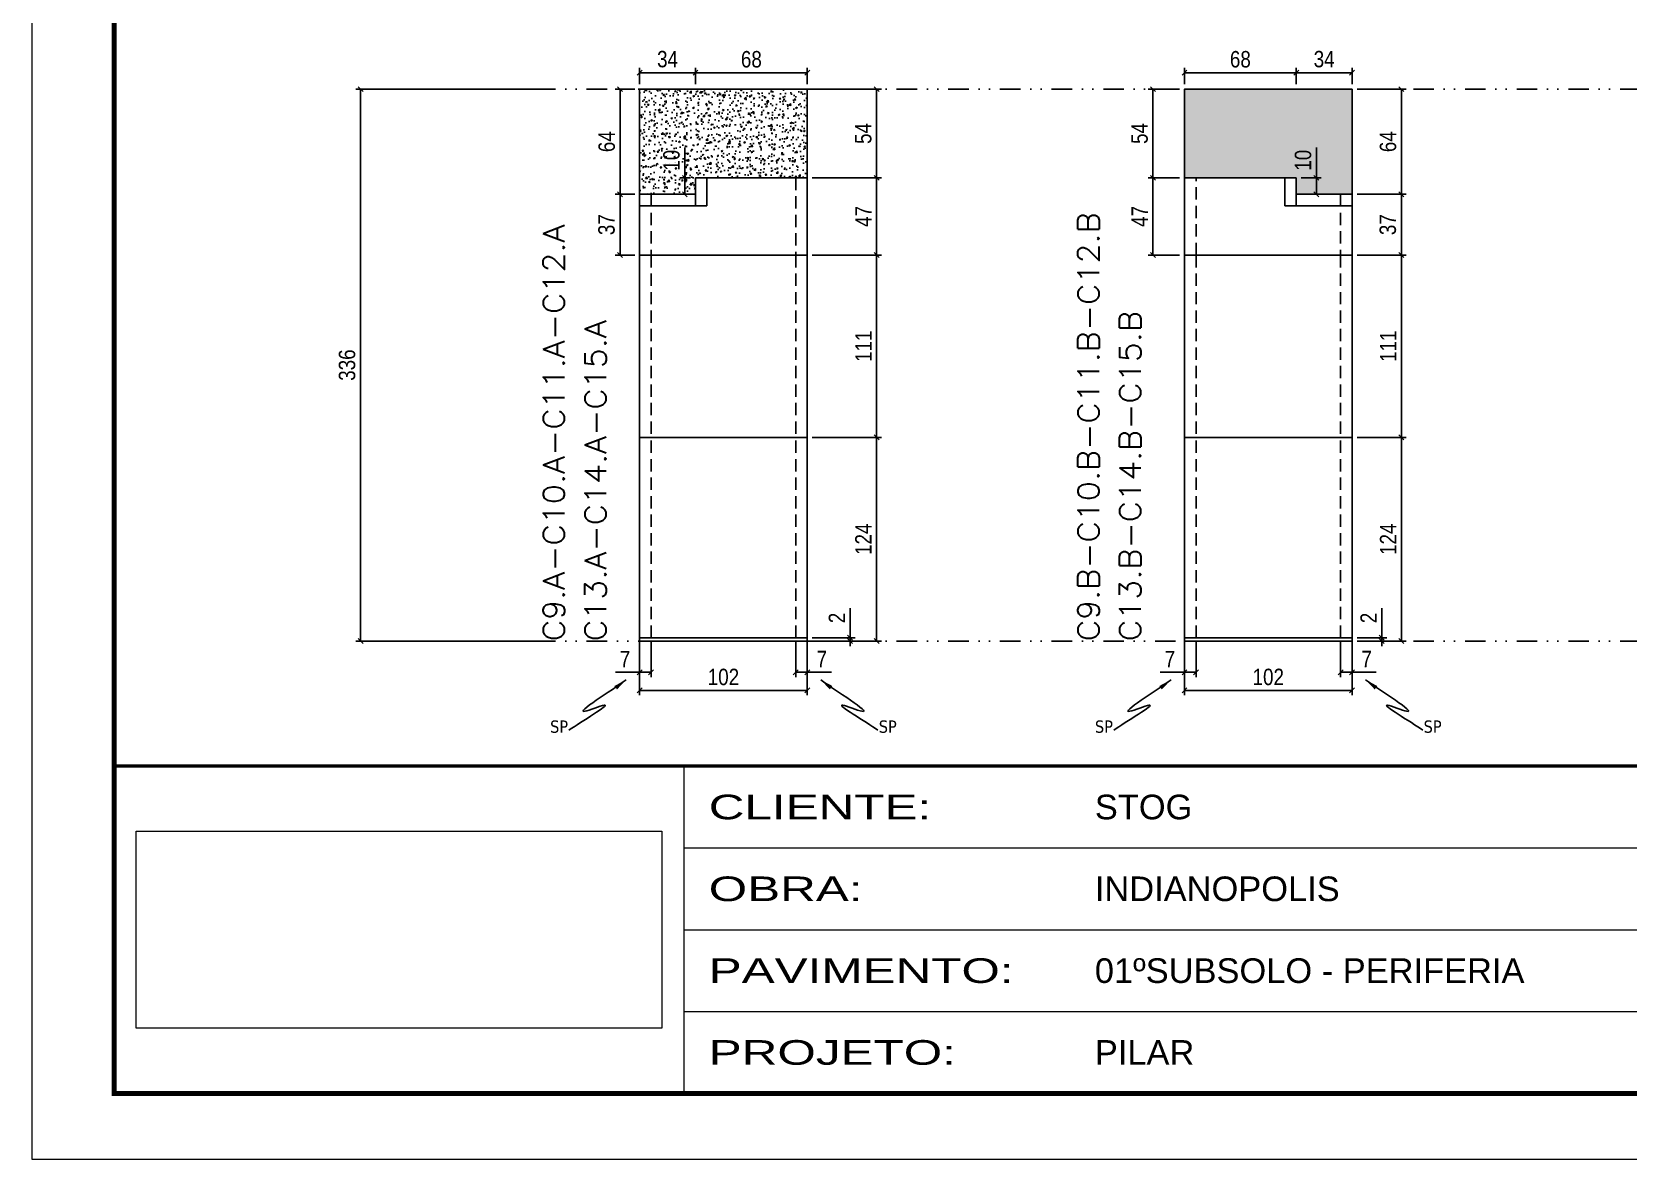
# Model space of a CAD drawing. Extents: x 71 to 6311, y -2991 to 2643.
# Drawn here: x 3241 to 4213, y -691 to -5 of the extents above; entities that cross this region are included whole.
import ezdxf
from ezdxf.enums import TextEntityAlignment as Align

# ---------------------------------------------------------------- set-up
doc = ezdxf.new("R2010")
doc.units = 0
for name, pattern in [('CONTINUO', [0]), ('DIVIDE2', [0.625, 0.25, -0.125, 0, -0.125, 0, -0.125]), ('HIDDEN', [0.375, 0.25, -0.125])]:
    doc.linetypes.add(name, pattern=pattern)
for name, color, linetype in [('00 - FELIPE', 2, 'Continuous'), ('COTA', 241, 'Continuous'), ('Nível', 160, 'Continuous'), ('Painéis', 200, 'Continuous'), ('SARR_2.2x7', 40, 'Continuous'), ('TEXTO', 3, 'Continuous')]:
    doc.layers.add(name, color=color, linetype=linetype)
doc.layers.add('Folhas', color=255, linetype='Continuous', lineweight=9)
doc.layers.add('Texto Seção', color=7, linetype='Continuous', lineweight=15)
doc.styles.add('ARIAL', font='arial.ttf')
doc.styles.add('COTA TECNICA', font='techl___.ttf', dxfattribs={"height": 10})
doc.styles.add('REGUA-120', font='ROMANS.shx', dxfattribs={"height": 15})
doc.styles.get("Standard").update_dxf_attribs({"font": 'arial.ttf'})
doc.styles.add('Tecnologia', font='')
doc.styles.get('Tecnologia').set_extended_font_data('Forgotten Futurist')
doc.dimstyles.new('PAINEL', dxfattribs={"dimtxt": 10, "dimasz": 3, "dimexe": 3, "dimexo": 3, "dimgap": 3, "dimtad": 1, "dimdec": 1, "dimzin": 12, "dimdsep": 46, "dimtxsty": 'COTA TECNICA', "dimblk1": 'OBLIQUE', "dimblk2": 'OBLIQUE', "dimsah": 1, "dimcen": 0.9, "dimclrd": 4, "dimclre": 4, "dimclrt": 240, "dimadec": 1, "dimazin": 3, "dimtfac": 1, "dimtdec": 1, "dimtmove": 0, "dimatfit": 3, "dimfxl": 1, "dimtolj": 1, "dimtzin": 12, "dimarcsym": 0})
doc.dimstyles.new('PAINEL-NOVA', dxfattribs={"dimtxt": 10, "dimasz": 3, "dimexe": 3, "dimexo": 3, "dimgap": 3, "dimtad": 1, "dimdec": 1, "dimzin": 12, "dimdsep": 46, "dimtxsty": 'COTA TECNICA', "dimblk1": 'OBLIQUE', "dimblk2": 'OBLIQUE', "dimsah": 1, "dimcen": 0.9, "dimclrd": 4, "dimclre": 4, "dimclrt": 240, "dimadec": 1, "dimazin": 3, "dimtfac": 1, "dimtdec": 1, "dimtix": 1, "dimtmove": 0, "dimatfit": 3, "dimfxl": 1, "dimtolj": 1, "dimtzin": 12, "dimarcsym": 0})
doc.dimstyles.get("Standard").update_dxf_attribs({"dimtxt": 0.18, "dimasz": 0.18, "dimexe": 0.18, "dimexo": 0.0625, "dimgap": 0.09, "dimtad": 0, "dimtih": 1, "dimtoh": 1, "dimdec": 4, "dimzin": 0, "dimdsep": 46, "dimtxsty": 'Standard', "dimcen": 0.09, "dimadec": 0, "dimazin": 0, "dimtfac": 1, "dimtdec": 4, "dimtofl": 0, "dimtmove": 0, "dimatfit": 3, "dimfxl": 1, "dimtolj": 1, "dimtzin": 0, "dimarcsym": 0})
picture_1 = doc.add_image_def('image1.jpg', size_in_pixel=(1600, 599))

# ---------------------------------------------------------------- blocks, each defined once
blk = doc.blocks.new('9999999999')
at = {"color": 30, "linetype": 'CONTINUO'}
for p, q in [((396.92, 40), (396.92, 239.24)), ((396.92, 189.43), (1455.46, 189.43)), ((396.92, 139.62), (1455.46, 139.62)), ((396.92, 89.81), (1330.41, 89.81))]:
    blk.add_line(p, q, dxfattribs=at)
at = {"color": 30, "linetype": 'CONTINUO', "const_width": 2}
blk.add_lwpolyline([(1455.46, 97.01), (1455.46, 239.24), (50, 239.24), (50, 40), (1396.18, 40)], dxfattribs=at)
at = {"layer": 'Folhas'}
blk.add_lwpolyline([(0, 0), (1485, 0), (1485, 1050), (0, 1050)], close=True, dxfattribs=at)
at = {"layer": 'Folhas', "color": 30, "const_width": 3}
blk.add_lwpolyline([(1396.18, 1010), (50, 1010), (50, 40), (1396.18, 40)], dxfattribs=at)
at = {"layer": 'TEXTO', "color": 7, "style": 'Tecnologia', "width": 1.5}
for s, p in [('CLIENTE:', (411.92, 214.34)), ('OBRA:', (411.92, 164.53)), ('PAVIMENTO:', (411.92, 114.72)), ('PROJETO:', (411.92, 64.91))]:
    blk.add_text(s, height=15, dxfattribs=at).set_placement(p, align=Align.MIDDLE_LEFT)
at = {"layer": 'TEXTO', "color": 7, "linetype": 'Continuous', "ltscale": 5, "style": 'ARIAL'}
for s, p in [('STOG', (646.92, 214.34)), ('INDIANOPOLIS', (646.92, 164.53)), ('01ºSUBSOLO - PERIFERIA', (646.92, 114.72)), ('PILAR', (646.92, 64.91))]:
    blk.add_text(s, height=15, dxfattribs=at).set_placement(p, align=Align.MIDDLE_LEFT)
image = blk.add_image(picture_1, insert=(63.46, 79.72), size_in_units=(320, 119.8))
image.dxf.flags = 7
blk = doc.blocks.new('_Oblique')
at = {"color": 0, "linetype": 'ByBlock', "lineweight": -2}
blk.add_line((-0.5, -0.5), (0.5, 0.5), dxfattribs=at)
blk = doc.blocks.new('*D156')
at = {"layer": 'COTA', "color": 4, "linetype": 'Continuous', "lineweight": -2, "ltscale": 30, "transparency": 16777216}
for p, q in [((3554.07, -40.16), (3438.53, -40.16)), ((3441.53, -376.16), (3441.53, -40.16)), ((3554.07, -376.16), (3438.53, -376.16))]:
    blk.add_line(p, q, dxfattribs=at)
at = {"layer": 'Defpoints', "color": 0, "linetype": 'Continuous', "ltscale": 30, "transparency": 16777216}
for p in [(3441.53, -40.16), (3557.07, -40.16), (3557.07, -376.16)]:
    blk.add_point(p, dxfattribs=at)
at = {"layer": 'COTA', "color": 4, "linetype": 'Continuous', "lineweight": -2, "ltscale": 30, "transparency": 16777216, "xscale": 3, "yscale": 3, "zscale": 3}
for p, rotation in [((3441.53, -40.16), 90), ((3441.53, -376.16), 270)]:
    blk.add_blockref('_Oblique', p, dxfattribs=dict(at, rotation=rotation))
at = {"layer": 'COTA', "color": 240, "linetype": 'Continuous', "ltscale": 30, "transparency": 16777216, "insert": (3433.31, -208.16), "char_height": 10, "attachment_point": 5, "rotation": 90, "style": 'COTA TECNICA'}
blk.add_mtext('\\A1;336', dxfattribs=at)
blk = doc.blocks.new('*D161')
at = {"layer": 'COTA', "color": 4, "linetype": 'Continuous', "lineweight": -2, "ltscale": 30, "transparency": 16777216}
for p, q in [((3739.42, -374.16), (3739.42, -356.05)), ((3716.34, -374.16), (3742.42, -374.16)), ((3716.34, -376.16), (3742.42, -376.16)), ((3739.42, -376.16), (3739.42, -374.16)), ((3739.42, -376.16), (3739.42, -379.16))]:
    blk.add_line(p, q, dxfattribs=at)
at = {"layer": 'Defpoints', "color": 0, "linetype": 'Continuous', "ltscale": 30, "transparency": 16777216}
for p in [(3713.34, -374.16), (3713.34, -376.16), (3739.42, -374.16)]:
    blk.add_point(p, dxfattribs=at)
at = {"layer": 'COTA', "color": 4, "linetype": 'Continuous', "lineweight": -2, "ltscale": 30, "transparency": 16777216, "xscale": 3, "yscale": 3, "zscale": 3}
for p, rotation in [((3739.42, -374.16), 270), ((3739.42, -376.16), 90)]:
    blk.add_blockref('_Oblique', p, dxfattribs=dict(at, rotation=rotation))
at = {"layer": 'COTA', "color": 240, "linetype": 'Continuous', "ltscale": 30, "transparency": 16777216, "insert": (3731.42, -362.1), "char_height": 10, "attachment_point": 5, "rotation": 90, "style": 'COTA TECNICA'}
blk.add_mtext('\\A1;2', dxfattribs=at)
blk = doc.blocks.new('*D162')
at = {"layer": 'COTA', "color": 4, "linetype": 'Continuous', "lineweight": -2, "ltscale": 30, "transparency": 16777216}
for p, q in [((3716.34, -141.16), (3758.6, -141.16)), ((3755.6, -252.16), (3755.6, -141.16)), ((3716.34, -252.16), (3758.6, -252.16))]:
    blk.add_line(p, q, dxfattribs=at)
at = {"layer": 'Defpoints', "color": 0, "linetype": 'Continuous', "ltscale": 30, "transparency": 16777216}
for p in [(3713.34, -141.16), (3755.6, -141.16), (3713.34, -252.16)]:
    blk.add_point(p, dxfattribs=at)
at = {"layer": 'COTA', "color": 4, "linetype": 'Continuous', "lineweight": -2, "ltscale": 30, "transparency": 16777216, "xscale": 3, "yscale": 3, "zscale": 3}
for p, rotation in [((3755.6, -141.16), 90), ((3755.6, -252.16), 270)]:
    blk.add_blockref('_Oblique', p, dxfattribs=dict(at, rotation=rotation))
at = {"layer": 'COTA', "color": 240, "linetype": 'Continuous', "ltscale": 30, "transparency": 16777216, "insert": (3747.54, -196.66), "char_height": 10, "attachment_point": 5, "rotation": 90, "style": 'COTA TECNICA'}
blk.add_mtext('\\A1;111', dxfattribs=at)
blk = doc.blocks.new('*D163')
at = {"layer": 'COTA', "color": 4, "linetype": 'Continuous', "lineweight": -2, "ltscale": 30, "transparency": 16777216}
for p, q in [((3716.34, -94.16), (3758.6, -94.16)), ((3755.6, -141.16), (3755.6, -94.16)), ((3716.34, -141.16), (3758.6, -141.16))]:
    blk.add_line(p, q, dxfattribs=at)
at = {"layer": 'Defpoints', "color": 0, "linetype": 'Continuous', "ltscale": 30, "transparency": 16777216}
for p in [(3713.34, -94.16), (3755.6, -94.16), (3713.34, -141.16)]:
    blk.add_point(p, dxfattribs=at)
at = {"layer": 'COTA', "color": 4, "linetype": 'Continuous', "lineweight": -2, "ltscale": 30, "transparency": 16777216, "xscale": 3, "yscale": 3, "zscale": 3}
for p, rotation in [((3755.6, -94.16), 90), ((3755.6, -141.16), 270)]:
    blk.add_blockref('_Oblique', p, dxfattribs=dict(at, rotation=rotation))
at = {"layer": 'COTA', "color": 240, "linetype": 'Continuous', "ltscale": 30, "transparency": 16777216, "insert": (3747.53, -117.66), "char_height": 10, "attachment_point": 5, "rotation": 90, "style": 'COTA TECNICA'}
blk.add_mtext('\\A1;47', dxfattribs=at)
blk = doc.blocks.new('*D164')
at = {"layer": 'COTA', "color": 4, "linetype": 'Continuous', "lineweight": -2, "ltscale": 30, "transparency": 16777216}
for p, q in [((3716.34, -40.16), (3758.6, -40.16)), ((3755.6, -94.16), (3755.6, -40.16)), ((3716.34, -94.16), (3758.6, -94.16))]:
    blk.add_line(p, q, dxfattribs=at)
at = {"layer": 'Defpoints', "color": 0, "linetype": 'Continuous', "ltscale": 30, "transparency": 16777216}
for p in [(3713.34, -40.16), (3755.6, -40.16), (3713.34, -94.16)]:
    blk.add_point(p, dxfattribs=at)
at = {"layer": 'COTA', "color": 4, "linetype": 'Continuous', "lineweight": -2, "ltscale": 30, "transparency": 16777216, "xscale": 3, "yscale": 3, "zscale": 3}
for p, rotation in [((3755.6, -40.16), 90), ((3755.6, -94.16), 270)]:
    blk.add_blockref('_Oblique', p, dxfattribs=dict(at, rotation=rotation))
at = {"layer": 'COTA', "color": 240, "linetype": 'Continuous', "ltscale": 30, "transparency": 16777216, "insert": (3747.49, -67.16), "char_height": 10, "attachment_point": 5, "rotation": 90, "style": 'COTA TECNICA'}
blk.add_mtext('\\A1;54', dxfattribs=at)
blk = doc.blocks.new('*D165')
at = {"layer": 'COTA', "color": 4, "linetype": 'Continuous', "lineweight": -2, "ltscale": 30, "transparency": 16777216}
for p, q in [((3716.34, -252.16), (3758.6, -252.16)), ((3755.6, -376.16), (3755.6, -252.16)), ((3716.34, -376.16), (3758.6, -376.16))]:
    blk.add_line(p, q, dxfattribs=at)
at = {"layer": 'Defpoints', "color": 0, "linetype": 'Continuous', "ltscale": 30, "transparency": 16777216}
for p in [(3713.34, -252.16), (3755.6, -252.16), (3713.34, -376.16)]:
    blk.add_point(p, dxfattribs=at)
at = {"layer": 'COTA', "color": 4, "linetype": 'Continuous', "lineweight": -2, "ltscale": 30, "transparency": 16777216, "xscale": 3, "yscale": 3, "zscale": 3}
for p, rotation in [((3755.6, -252.16), 90), ((3755.6, -376.16), 270)]:
    blk.add_blockref('_Oblique', p, dxfattribs=dict(at, rotation=rotation))
at = {"layer": 'COTA', "color": 240, "linetype": 'Continuous', "ltscale": 30, "transparency": 16777216, "insert": (3747.53, -314.16), "char_height": 10, "attachment_point": 5, "rotation": 90, "style": 'COTA TECNICA'}
blk.add_mtext('\\A1;124', dxfattribs=at)
blk = doc.blocks.new('*D166')
at = {"layer": 'COTA', "color": 4, "linetype": 'Continuous', "lineweight": -2, "ltscale": 30, "transparency": 16777216}
for p, q in [((3611.34, -379.16), (3611.34, -409.16)), ((3713.34, -379.16), (3713.34, -409.16)), ((3611.34, -406.16), (3713.34, -406.16))]:
    blk.add_line(p, q, dxfattribs=at)
at = {"layer": 'Defpoints', "color": 0, "linetype": 'Continuous', "ltscale": 30, "transparency": 16777216}
for p in [(3611.34, -376.16), (3713.34, -376.16), (3713.34, -406.16)]:
    blk.add_point(p, dxfattribs=at)
at = {"layer": 'COTA', "color": 4, "linetype": 'Continuous', "lineweight": -2, "ltscale": 30, "transparency": 16777216, "xscale": 3, "yscale": 3, "zscale": 3, "rotation": 180}
blk.add_blockref('_Oblique', (3611.34, -406.16), dxfattribs=at)
at = {"layer": 'COTA', "color": 4, "linetype": 'Continuous', "lineweight": -2, "ltscale": 30, "transparency": 16777216, "xscale": 3, "yscale": 3, "zscale": 3}
blk.add_blockref('_Oblique', (3713.34, -406.16), dxfattribs=at)
at = {"layer": 'COTA', "color": 240, "linetype": 'Continuous', "ltscale": 30, "transparency": 16777216, "insert": (3662.34, -398.05), "char_height": 10, "attachment_point": 5, "style": 'COTA TECNICA'}
blk.add_mtext('\\A1;102', dxfattribs=at)
blk = doc.blocks.new('*D149')
at = {"layer": 'COTA', "color": 4, "linetype": 'ByBlock', "lineweight": -2, "transparency": 16777216}
for p, q in [((4967.62, 7361.82), (4967.62, 7339.8)), ((4974.62, 7361.82), (4974.62, 7339.8)), ((4967.62, 7342.8), (4952.89, 7342.8)), ((4974.62, 7342.8), (4967.62, 7342.8))]:
    blk.add_line(p, q, dxfattribs=at)
at = {"layer": 'Defpoints', "color": 0, "linetype": 'ByBlock', "transparency": 16777216}
for p in [(4967.62, 7364.82), (4974.62, 7364.82), (4967.62, 7342.8)]:
    blk.add_point(p, dxfattribs=at)
at = {"layer": 'COTA', "color": 4, "linetype": 'ByBlock', "lineweight": -2, "transparency": 16777216, "xscale": 3, "yscale": 3, "zscale": 3, "rotation": 180}
blk.add_blockref('_Oblique', (4967.62, 7342.8), dxfattribs=at)
at = {"layer": 'COTA', "color": 4, "linetype": 'ByBlock', "lineweight": -2, "transparency": 16777216, "xscale": 3, "yscale": 3, "zscale": 3}
blk.add_blockref('_Oblique', (4974.62, 7342.8), dxfattribs=at)
at = {"layer": 'COTA', "color": 240, "linetype": 'ByBlock', "transparency": 16777216, "insert": (4958.75, 7350.87), "char_height": 10, "attachment_point": 5, "style": 'COTA TECNICA'}
blk.add_mtext('\\A1;7', dxfattribs=at)
blk = doc.blocks.new('*D151')
at = {"layer": 'COTA', "color": 4, "linetype": 'ByBlock', "lineweight": -2, "transparency": 16777216}
for p, q in [((131596.05, 29930.75), (131596.05, 29908.67)), ((131603.05, 29930.68), (131603.05, 29908.67)), ((131596.05, 29911.67), (131603.05, 29911.67)), ((131603.05, 29911.67), (131617.78, 29911.67))]:
    blk.add_line(p, q, dxfattribs=at)
at = {"layer": 'Defpoints', "color": 0, "linetype": 'ByBlock', "transparency": 16777216}
for p in [(131596.05, 29933.75), (131603.05, 29933.68), (131603.05, 29911.67)]:
    blk.add_point(p, dxfattribs=at)
at = {"layer": 'COTA', "color": 4, "linetype": 'ByBlock', "lineweight": -2, "transparency": 16777216, "xscale": 3, "yscale": 3, "zscale": 3, "rotation": 180}
blk.add_blockref('_Oblique', (131596.05, 29911.67), dxfattribs=at)
at = {"layer": 'COTA', "color": 4, "linetype": 'ByBlock', "lineweight": -2, "transparency": 16777216, "xscale": 3, "yscale": 3, "zscale": 3}
blk.add_blockref('_Oblique', (131603.05, 29911.67), dxfattribs=at)
at = {"layer": 'COTA', "color": 240, "linetype": 'ByBlock', "transparency": 16777216, "insert": (131611.91, 29919.74), "char_height": 10, "attachment_point": 5, "style": 'COTA TECNICA'}
blk.add_mtext('\\A1;7', dxfattribs=at)
blk = doc.blocks.new('*D167')
at = {"layer": 'COTA', "color": 4, "linetype": 'Continuous', "lineweight": -2, "ltscale": 30, "transparency": 16777216}
for p, q in [((4063.02, -374.16), (4063.02, -356.05)), ((4047.96, -374.16), (4066.02, -374.16)), ((4047.96, -376.16), (4066.02, -376.16)), ((4063.02, -376.16), (4063.02, -374.16)), ((4063.02, -376.16), (4063.02, -379.16))]:
    blk.add_line(p, q, dxfattribs=at)
at = {"layer": 'Defpoints', "color": 0, "linetype": 'Continuous', "ltscale": 30, "transparency": 16777216}
for p in [(4044.96, -374.16), (4044.96, -376.16), (4063.02, -374.16)]:
    blk.add_point(p, dxfattribs=at)
at = {"layer": 'COTA', "color": 4, "linetype": 'Continuous', "lineweight": -2, "ltscale": 30, "transparency": 16777216, "xscale": 3, "yscale": 3, "zscale": 3}
for p, rotation in [((4063.02, -374.16), 270), ((4063.02, -376.16), 90)]:
    blk.add_blockref('_Oblique', p, dxfattribs=dict(at, rotation=rotation))
at = {"layer": 'COTA', "color": 240, "linetype": 'Continuous', "ltscale": 30, "transparency": 16777216, "insert": (4055.02, -362.1), "char_height": 10, "attachment_point": 5, "rotation": 90, "style": 'COTA TECNICA'}
blk.add_mtext('\\A1;2', dxfattribs=at)
blk = doc.blocks.new('*D168')
at = {"layer": 'COTA', "color": 4, "linetype": 'Continuous', "lineweight": -2, "ltscale": 30, "transparency": 16777216}
for p, q in [((4047.96, -141.16), (4077.96, -141.16)), ((4074.96, -252.16), (4074.96, -141.16)), ((4047.96, -252.16), (4077.96, -252.16))]:
    blk.add_line(p, q, dxfattribs=at)
at = {"layer": 'Defpoints', "color": 0, "linetype": 'Continuous', "ltscale": 30, "transparency": 16777216}
for p in [(4044.96, -141.16), (4074.96, -141.16), (4044.96, -252.16)]:
    blk.add_point(p, dxfattribs=at)
at = {"layer": 'COTA', "color": 4, "linetype": 'Continuous', "lineweight": -2, "ltscale": 30, "transparency": 16777216, "xscale": 3, "yscale": 3, "zscale": 3}
for p, rotation in [((4074.96, -141.16), 90), ((4074.96, -252.16), 270)]:
    blk.add_blockref('_Oblique', p, dxfattribs=dict(at, rotation=rotation))
at = {"layer": 'COTA', "color": 240, "linetype": 'Continuous', "ltscale": 30, "transparency": 16777216, "insert": (4066.91, -196.66), "char_height": 10, "attachment_point": 5, "rotation": 90, "style": 'COTA TECNICA'}
blk.add_mtext('\\A1;111', dxfattribs=at)
blk = doc.blocks.new('*D169')
at = {"layer": 'COTA', "color": 4, "linetype": 'Continuous', "lineweight": -2, "ltscale": 30, "transparency": 16777216}
for p, q in [((4047.96, -40.16), (4077.96, -40.16)), ((4074.96, -104.16), (4074.96, -40.16)), ((4047.96, -104.16), (4077.96, -104.16))]:
    blk.add_line(p, q, dxfattribs=at)
at = {"layer": 'Defpoints', "color": 0, "linetype": 'Continuous', "ltscale": 30, "transparency": 16777216}
for p in [(4044.96, -40.16), (4074.96, -40.16), (4044.96, -104.16)]:
    blk.add_point(p, dxfattribs=at)
at = {"layer": 'COTA', "color": 4, "linetype": 'Continuous', "lineweight": -2, "ltscale": 30, "transparency": 16777216, "xscale": 3, "yscale": 3, "zscale": 3}
for p, rotation in [((4074.96, -40.16), 90), ((4074.96, -104.16), 270)]:
    blk.add_blockref('_Oblique', p, dxfattribs=dict(at, rotation=rotation))
at = {"layer": 'COTA', "color": 240, "linetype": 'Continuous', "ltscale": 30, "transparency": 16777216, "insert": (4066.86, -72.16), "char_height": 10, "attachment_point": 5, "rotation": 90, "style": 'COTA TECNICA'}
blk.add_mtext('\\A1;64', dxfattribs=at)
blk = doc.blocks.new('*D170')
at = {"layer": 'COTA', "color": 4, "linetype": 'Continuous', "lineweight": -2, "ltscale": 30, "transparency": 16777216}
for p, q in [((4047.96, -252.16), (4077.96, -252.16)), ((4074.96, -376.16), (4074.96, -252.16)), ((4047.96, -376.16), (4077.96, -376.16))]:
    blk.add_line(p, q, dxfattribs=at)
at = {"layer": 'Defpoints', "color": 0, "linetype": 'Continuous', "ltscale": 30, "transparency": 16777216}
for p in [(4044.96, -252.16), (4074.96, -252.16), (4044.96, -376.16)]:
    blk.add_point(p, dxfattribs=at)
at = {"layer": 'COTA', "color": 4, "linetype": 'Continuous', "lineweight": -2, "ltscale": 30, "transparency": 16777216, "xscale": 3, "yscale": 3, "zscale": 3}
for p, rotation in [((4074.96, -252.16), 90), ((4074.96, -376.16), 270)]:
    blk.add_blockref('_Oblique', p, dxfattribs=dict(at, rotation=rotation))
at = {"layer": 'COTA', "color": 240, "linetype": 'Continuous', "ltscale": 30, "transparency": 16777216, "insert": (4066.89, -314.16), "char_height": 10, "attachment_point": 5, "rotation": 90, "style": 'COTA TECNICA'}
blk.add_mtext('\\A1;124', dxfattribs=at)
blk = doc.blocks.new('*D171')
at = {"layer": 'COTA', "color": 4, "linetype": 'Continuous', "lineweight": -2, "ltscale": 30, "transparency": 16777216}
for p, q in [((3942.96, -379.16), (3942.96, -409.16)), ((4044.96, -379.16), (4044.96, -409.16)), ((3942.96, -406.16), (4044.96, -406.16))]:
    blk.add_line(p, q, dxfattribs=at)
at = {"layer": 'Defpoints', "color": 0, "linetype": 'Continuous', "ltscale": 30, "transparency": 16777216}
for p in [(3942.96, -376.16), (4044.96, -376.16), (4044.96, -406.16)]:
    blk.add_point(p, dxfattribs=at)
at = {"layer": 'COTA', "color": 4, "linetype": 'Continuous', "lineweight": -2, "ltscale": 30, "transparency": 16777216, "xscale": 3, "yscale": 3, "zscale": 3, "rotation": 180}
blk.add_blockref('_Oblique', (3942.96, -406.16), dxfattribs=at)
at = {"layer": 'COTA', "color": 4, "linetype": 'Continuous', "lineweight": -2, "ltscale": 30, "transparency": 16777216, "xscale": 3, "yscale": 3, "zscale": 3}
blk.add_blockref('_Oblique', (4044.96, -406.16), dxfattribs=at)
at = {"layer": 'COTA', "color": 240, "linetype": 'Continuous', "ltscale": 30, "transparency": 16777216, "insert": (3993.96, -398.05), "char_height": 10, "attachment_point": 5, "style": 'COTA TECNICA'}
blk.add_mtext('\\A1;102', dxfattribs=at)
blk = doc.blocks.new('*D180')
at = {"layer": 'COTA', "color": 4, "linetype": 'Continuous', "lineweight": -2, "ltscale": 30, "transparency": 16777216}
for p, q in [((3611.34, -37.16), (3611.34, -27.16)), ((3645.34, -37.16), (3645.34, -27.16)), ((3611.34, -30.16), (3645.34, -30.16))]:
    blk.add_line(p, q, dxfattribs=at)
at = {"layer": 'Defpoints', "color": 0, "linetype": 'Continuous', "ltscale": 30, "transparency": 16777216}
for p in [(3645.34, -30.16), (3611.34, -40.16), (3645.34, -40.16)]:
    blk.add_point(p, dxfattribs=at)
at = {"layer": 'COTA', "color": 4, "linetype": 'Continuous', "lineweight": -2, "ltscale": 30, "transparency": 16777216, "xscale": 3, "yscale": 3, "zscale": 3, "rotation": 180}
blk.add_blockref('_Oblique', (3611.34, -30.16), dxfattribs=at)
at = {"layer": 'COTA', "color": 4, "linetype": 'Continuous', "lineweight": -2, "ltscale": 30, "transparency": 16777216, "xscale": 3, "yscale": 3, "zscale": 3}
blk.add_blockref('_Oblique', (3645.34, -30.16), dxfattribs=at)
at = {"layer": 'COTA', "color": 240, "linetype": 'Continuous', "ltscale": 30, "transparency": 16777216, "insert": (3628.34, -21.94), "char_height": 10, "attachment_point": 5, "style": 'COTA TECNICA'}
blk.add_mtext('\\A1;34', dxfattribs=at)
blk = doc.blocks.new('*D181')
at = {"layer": 'COTA', "color": 4, "linetype": 'Continuous', "lineweight": -2, "ltscale": 30, "transparency": 16777216}
for p, q in [((4010.96, -37.16), (4010.96, -27.16)), ((4044.96, -37.16), (4044.96, -27.16)), ((4010.96, -30.16), (4044.96, -30.16))]:
    blk.add_line(p, q, dxfattribs=at)
at = {"layer": 'Defpoints', "color": 0, "linetype": 'Continuous', "ltscale": 30, "transparency": 16777216}
for p in [(4044.96, -30.16), (4010.96, -40.16), (4044.96, -40.16)]:
    blk.add_point(p, dxfattribs=at)
at = {"layer": 'COTA', "color": 4, "linetype": 'Continuous', "lineweight": -2, "ltscale": 30, "transparency": 16777216, "xscale": 3, "yscale": 3, "zscale": 3, "rotation": 180}
blk.add_blockref('_Oblique', (4010.96, -30.16), dxfattribs=at)
at = {"layer": 'COTA', "color": 4, "linetype": 'Continuous', "lineweight": -2, "ltscale": 30, "transparency": 16777216, "xscale": 3, "yscale": 3, "zscale": 3}
blk.add_blockref('_Oblique', (4044.96, -30.16), dxfattribs=at)
at = {"layer": 'COTA', "color": 240, "linetype": 'Continuous', "ltscale": 30, "transparency": 16777216, "insert": (4027.96, -21.94), "char_height": 10, "attachment_point": 5, "style": 'COTA TECNICA'}
blk.add_mtext('\\A1;34', dxfattribs=at)
blk = doc.blocks.new('*D387')
at = {"layer": '00 - FELIPE', "color": 4, "lineweight": -2, "transparency": 16777216}
for p, q in [((3608.34, -40.16), (3596.44, -40.16)), ((3599.44, -104.16), (3599.44, -40.16)), ((3608.34, -104.16), (3596.44, -104.16))]:
    blk.add_line(p, q, dxfattribs=at)
at = {"layer": 'Defpoints', "color": 0, "transparency": 16777216}
for p in [(3599.44, -40.16), (3611.34, -40.16), (3611.34, -104.16)]:
    blk.add_point(p, dxfattribs=at)
at = {"layer": '00 - FELIPE', "color": 4, "lineweight": -2, "transparency": 16777216, "xscale": 3, "yscale": 3, "zscale": 3}
for p, rotation in [((3599.44, -40.16), 90), ((3599.44, -104.16), 270)]:
    blk.add_blockref('_Oblique', p, dxfattribs=dict(at, rotation=rotation))
at = {"layer": '00 - FELIPE', "color": 240, "transparency": 16777216, "insert": (3591.34, -72.16), "char_height": 10, "attachment_point": 5, "rotation": 90, "style": 'COTA TECNICA'}
blk.add_mtext('\\A1;64', dxfattribs=at)
blk = doc.blocks.new('*D388')
at = {"layer": '00 - FELIPE', "color": 4, "lineweight": -2, "transparency": 16777216}
for p, q in [((3645.34, -37.16), (3645.34, -27.16)), ((3713.34, -37.16), (3713.34, -27.16)), ((3645.34, -30.16), (3713.34, -30.16))]:
    blk.add_line(p, q, dxfattribs=at)
at = {"layer": 'Defpoints', "color": 0, "transparency": 16777216}
for p in [(3713.34, -30.16), (3645.34, -40.16), (3713.34, -40.16)]:
    blk.add_point(p, dxfattribs=at)
at = {"layer": '00 - FELIPE', "color": 4, "lineweight": -2, "transparency": 16777216, "xscale": 3, "yscale": 3, "zscale": 3, "rotation": 180}
blk.add_blockref('_Oblique', (3645.34, -30.16), dxfattribs=at)
at = {"layer": '00 - FELIPE', "color": 4, "lineweight": -2, "transparency": 16777216, "xscale": 3, "yscale": 3, "zscale": 3}
blk.add_blockref('_Oblique', (3713.34, -30.16), dxfattribs=at)
at = {"layer": '00 - FELIPE', "color": 240, "transparency": 16777216, "insert": (3679.34, -22.03), "char_height": 10, "attachment_point": 5, "style": 'COTA TECNICA'}
blk.add_mtext('\\A1;68', dxfattribs=at)
blk = doc.blocks.new('*D389')
at = {"layer": '00 - FELIPE', "color": 4, "lineweight": -2, "transparency": 16777216}
for p, q in [((3638.86, -94.16), (3638.86, -75.73)), ((3642.34, -94.16), (3635.86, -94.16)), ((3638.86, -104.16), (3638.86, -94.16)), ((3642.34, -104.16), (3635.86, -104.16))]:
    blk.add_line(p, q, dxfattribs=at)
at = {"layer": 'Defpoints', "color": 0, "transparency": 16777216}
for p in [(3638.86, -94.16), (3645.34, -94.16), (3645.34, -104.16)]:
    blk.add_point(p, dxfattribs=at)
at = {"layer": '00 - FELIPE', "color": 4, "lineweight": -2, "transparency": 16777216, "xscale": 3, "yscale": 3, "zscale": 3}
for p, rotation in [((3638.86, -94.16), 90), ((3638.86, -104.16), 270)]:
    blk.add_blockref('_Oblique', p, dxfattribs=dict(at, rotation=rotation))
at = {"layer": '00 - FELIPE', "color": 240, "transparency": 16777216, "insert": (3630.76, -83.44), "char_height": 10, "attachment_point": 5, "rotation": 90, "style": 'COTA TECNICA'}
blk.add_mtext('\\A1;10', dxfattribs=at)
blk = doc.blocks.new('*D390')
at = {"layer": '00 - FELIPE', "color": 4, "lineweight": -2, "transparency": 16777216}
for p, q in [((3942.96, -37.16), (3942.96, -27.16)), ((4010.96, -37.16), (4010.96, -27.16)), ((4010.96, -30.16), (3942.96, -30.16))]:
    blk.add_line(p, q, dxfattribs=at)
at = {"layer": 'Defpoints', "color": 0, "transparency": 16777216}
for p in [(3942.96, -30.16), (3942.96, -40.16), (4010.96, -40.16)]:
    blk.add_point(p, dxfattribs=at)
at = {"layer": '00 - FELIPE', "color": 4, "lineweight": -2, "transparency": 16777216, "xscale": 3, "yscale": 3, "zscale": 3, "rotation": 180}
blk.add_blockref('_Oblique', (3942.96, -30.16), dxfattribs=at)
at = {"layer": '00 - FELIPE', "color": 4, "lineweight": -2, "transparency": 16777216, "xscale": 3, "yscale": 3, "zscale": 3}
blk.add_blockref('_Oblique', (4010.96, -30.16), dxfattribs=at)
at = {"layer": '00 - FELIPE', "color": 240, "transparency": 16777216, "insert": (3976.96, -22.03), "char_height": 10, "attachment_point": 5, "style": 'COTA TECNICA'}
blk.add_mtext('\\A1;68', dxfattribs=at)
blk = doc.blocks.new('*D391')
at = {"layer": '00 - FELIPE', "color": 4, "lineweight": -2, "transparency": 16777216}
for p, q in [((3939.96, -40.16), (3920.76, -40.16)), ((3923.76, -40.16), (3923.76, -94.16)), ((3939.96, -94.16), (3920.76, -94.16))]:
    blk.add_line(p, q, dxfattribs=at)
at = {"layer": 'Defpoints', "color": 0, "transparency": 16777216}
for p in [(3942.96, -40.16), (3923.76, -94.16), (3942.96, -94.16)]:
    blk.add_point(p, dxfattribs=at)
at = {"layer": '00 - FELIPE', "color": 4, "lineweight": -2, "transparency": 16777216, "xscale": 3, "yscale": 3, "zscale": 3}
for p, rotation in [((3923.76, -40.16), 90), ((3923.76, -94.16), 270)]:
    blk.add_blockref('_Oblique', p, dxfattribs=dict(at, rotation=rotation))
at = {"layer": '00 - FELIPE', "color": 240, "transparency": 16777216, "insert": (3915.65, -67.16), "char_height": 10, "attachment_point": 5, "rotation": 90, "style": 'COTA TECNICA'}
blk.add_mtext('\\A1;54', dxfattribs=at)
blk = doc.blocks.new('*D392')
at = {"layer": '00 - FELIPE', "color": 4, "lineweight": -2, "transparency": 16777216}
for p, q in [((4047.96, -104.16), (4077.96, -104.16)), ((4074.96, -141.16), (4074.96, -104.16)), ((4047.96, -141.16), (4077.96, -141.16))]:
    blk.add_line(p, q, dxfattribs=at)
at = {"layer": 'Defpoints', "color": 0, "transparency": 16777216}
for p in [(4044.96, -104.16), (4074.96, -104.16), (4044.96, -141.16)]:
    blk.add_point(p, dxfattribs=at)
at = {"layer": '00 - FELIPE', "color": 4, "lineweight": -2, "transparency": 16777216, "xscale": 3, "yscale": 3, "zscale": 3}
for p, rotation in [((4074.96, -104.16), 90), ((4074.96, -141.16), 270)]:
    blk.add_blockref('_Oblique', p, dxfattribs=dict(at, rotation=rotation))
at = {"layer": '00 - FELIPE', "color": 240, "transparency": 16777216, "insert": (4066.74, -122.66), "char_height": 10, "attachment_point": 5, "rotation": 90, "style": 'COTA TECNICA'}
blk.add_mtext('\\A1;37', dxfattribs=at)
blk = doc.blocks.new('*D393')
at = {"layer": '00 - FELIPE', "color": 4, "lineweight": -2, "transparency": 16777216}
for p, q in [((4023.24, -94.16), (4023.24, -75.73)), ((4013.96, -94.16), (4026.24, -94.16)), ((4023.24, -104.16), (4023.24, -94.16)), ((4013.96, -104.16), (4026.24, -104.16))]:
    blk.add_line(p, q, dxfattribs=at)
at = {"layer": 'Defpoints', "color": 0, "transparency": 16777216}
for p in [(4010.96, -94.16), (4023.24, -94.16), (4010.96, -104.16)]:
    blk.add_point(p, dxfattribs=at)
at = {"layer": '00 - FELIPE', "color": 4, "lineweight": -2, "transparency": 16777216, "xscale": 3, "yscale": 3, "zscale": 3}
for p, rotation in [((4023.24, -94.16), 90), ((4023.24, -104.16), 270)]:
    blk.add_blockref('_Oblique', p, dxfattribs=dict(at, rotation=rotation))
at = {"layer": '00 - FELIPE', "color": 240, "transparency": 16777216, "insert": (4015.14, -83.44), "char_height": 10, "attachment_point": 5, "rotation": 90, "style": 'COTA TECNICA'}
blk.add_mtext('\\A1;10', dxfattribs=at)
blk = doc.blocks.new('*D191')
at = {"layer": '00 - FELIPE', "color": 4, "lineweight": -2, "transparency": 16777216}
for p, q in [((3939.96, -94.16), (3920.76, -94.16)), ((3923.76, -141.16), (3923.76, -94.16)), ((3939.96, -141.16), (3920.76, -141.16))]:
    blk.add_line(p, q, dxfattribs=at)
at = {"layer": 'Defpoints', "color": 0, "transparency": 16777216}
for p in [(3923.76, -94.16), (3942.96, -94.16), (3942.96, -141.16)]:
    blk.add_point(p, dxfattribs=at)
at = {"layer": '00 - FELIPE', "color": 4, "lineweight": -2, "transparency": 16777216, "xscale": 3, "yscale": 3, "zscale": 3}
for p, rotation in [((3923.76, -94.16), 90), ((3923.76, -141.16), 270)]:
    blk.add_blockref('_Oblique', p, dxfattribs=dict(at, rotation=rotation))
at = {"layer": '00 - FELIPE', "color": 240, "transparency": 16777216, "insert": (3915.69, -117.66), "char_height": 10, "attachment_point": 5, "rotation": 90, "style": 'COTA TECNICA'}
blk.add_mtext('\\A1;47', dxfattribs=at)
blk = doc.blocks.new('*D419')
at = {"layer": '00 - FELIPE', "color": 4, "lineweight": -2, "transparency": 16777216}
for p, q in [((3608.34, -104.16), (3596.44, -104.16)), ((3599.44, -141.16), (3599.44, -104.16)), ((3608.34, -141.16), (3596.44, -141.16))]:
    blk.add_line(p, q, dxfattribs=at)
at = {"layer": 'Defpoints', "color": 0, "transparency": 16777216}
for p in [(3599.44, -104.16), (3611.34, -104.16), (3611.34, -141.16)]:
    blk.add_point(p, dxfattribs=at)
at = {"layer": '00 - FELIPE', "color": 4, "lineweight": -2, "transparency": 16777216, "xscale": 3, "yscale": 3, "zscale": 3}
for p, rotation in [((3599.44, -104.16), 90), ((3599.44, -141.16), 270)]:
    blk.add_blockref('_Oblique', p, dxfattribs=dict(at, rotation=rotation))
at = {"layer": '00 - FELIPE', "color": 240, "transparency": 16777216, "insert": (3591.22, -122.66), "char_height": 10, "attachment_point": 5, "rotation": 90, "style": 'COTA TECNICA'}
blk.add_mtext('\\A1;37', dxfattribs=at)
blk = doc.blocks.new('SLIPTEE')
at = {"layer": 'TEXTO', "color": 0, "insert": (-49.02, -55.13), "char_height": 7.5, "attachment_point": 5}
blk.add_mtext('\\fTahoma|b0|i0|c0|p34;\\C4;SP', dxfattribs=at)
at = {"layer": 'COTA', "linetype": 'ByBlock'}
dim = blk.add_linear_dim(base=(0, -22.02), p1=(7, 0), p2=(0, 0), dimstyle='PAINEL-NOVA', override={"dimarcsym": 1}, dxfattribs=at)
dim.commit()
dim.dimension.update_dxf_attribs({"geometry": '*D149', "text_midpoint": (-8.87, -13.94), "insert": (-4967.62, -7364.82)})
at = {"layer": 'COTA', "path_type": 1}
blk.add_leader([(-8.21, -26.55), (-33.31, -45.71), (-21.61, -42.03), (-43.08, -57.3)], dimstyle='Standard', override={"dimasz": 8}, dxfattribs=at)
blk = doc.blocks.new('sliptD')
at = {"layer": 'TEXTO', "color": 0, "insert": (49.02, -55.13), "char_height": 7.5, "attachment_point": 5}
blk.add_mtext('\\fTahoma|b0|i0|c0|p34;\\C4;SP', dxfattribs=at)
at = {"layer": 'COTA', "linetype": 'ByBlock'}
dim = blk.add_linear_dim(base=(0, -22.02), p1=(-7, 0.07), p2=(0, 0), dimstyle='PAINEL-NOVA', override={"dimarcsym": 1}, dxfattribs=at)
dim.commit()
dim.dimension.update_dxf_attribs({"geometry": '*D151', "text_midpoint": (8.87, -13.94), "insert": (-131603.05, -29933.68)})
at = {"layer": 'COTA', "path_type": 1}
blk.add_leader([(8.21, -26.55), (33.31, -45.71), (21.61, -42.03), (43.08, -57.3)], dimstyle='Standard', override={"dimasz": 8}, dxfattribs=at)
blk = doc.blocks.new('SLIPTDD')
at = {"layer": 'COTA', "linetype": 'ByBlock'}
blk.add_blockref('sliptD', (0, 0), dxfattribs=at)

msp = doc.modelspace()

# ---------------------------------------------------------------- hatches: boundary and pattern name
at = {"layer": 'COTA', "linetype": 'Continuous', "ltscale": 30}
h = msp.add_hatch(dxfattribs=at)
h.set_pattern_fill('AR-CONC', color=256, scale=0.05, angle=1)
h.set_pattern_definition([(51, (-334.813, -13617.656), (9.121755, -0.637855), [0.9525, -10.4775]), (356, (-334.813, -13617.656), (-1.928623, 9.520633), [0.762, -8.382029]), (101.451445, (-334.0525, -13617.709), (7.193132, 8.882778), [0.8095004, -8.904512]), (47.1842, (-334.857, -13615.116), (13.588575, -1.865247), [1.42875, -15.71625]), (97.63556, (-333.725, -13615.272), (11.65249, 12.576586), [1.214251, -13.35678]), (352.18415, (-334.857, -13615.116), (11.65249, 12.576586), [1.142998, -12.572987]), (22, (-333.576, -13615.729), (7.6688037, -4.9801793), [0.9525, -10.4775]), (327, (-333.576, -13615.729), (2.9289046, 9.2619254), [0.762, -8.382]), (72.451445, (-332.937, -13616.144), (10.597708, 4.281746), [0.8095004, -8.904497]), (38.5, (-334.8127, -13617.6557), (0.0806222, 4.2298032), [0, -8.2804, 0, -8.509, 0, -8.41375]), (8.5, (-334.8127, -13617.6557), (3.2530547, 5.066574), [0, -4.8514, 0, -8.0899, 0, -3.20675]), (328.5, (-337.6443, -13617.705), (6.7834962, -0.1680745), [0, -3.175, 0, -9.906, 0, -13.1445]), (318.5, (-338.914, -13617.7273), (7.3831434, 1.4003915), [0, -4.1275, 0, -6.5786, 0, -9.3345])])
h.paths.add_polyline_path([(3713.337, -40.157), (3611.337, -40.157), (3611.337, -104.157), (3645.337, -104.157), (3645.337, -94.157), (3713.337, -94.157)])
h.paths.add_polyline_path([(3640.581, -92.645), (3640.581, -75.16), (3619.997, -75.16), (3619.997, -92.645)], flags=24)
h = msp.add_hatch(dxfattribs=at)
h.set_pattern_fill('AR-CONC', color=256, scale=0.05, angle=1)
h.set_pattern_definition([(51, (-416.631, -13617.656), (9.121755, -0.637855), [0.9525, -10.4775]), (356, (-416.631, -13617.656), (-1.928623, 9.520633), [0.762, -8.382029]), (101.451445, (-415.871, -13617.709), (7.193132, 8.882778), [0.8095004, -8.904512]), (47.1842, (-416.676, -13615.116), (13.588575, -1.865247), [1.42875, -15.71625]), (97.63556, (-415.543, -13615.272), (11.65249, 12.576586), [1.214251, -13.35678]), (352.18415, (-416.676, -13615.116), (11.65249, 12.576586), [1.142998, -12.572987]), (22, (-415.395, -13615.729), (7.6688037, -4.9801793), [0.9525, -10.4775]), (327, (-415.395, -13615.729), (2.9289046, 9.2619254), [0.762, -8.382]), (72.451445, (-414.756, -13616.144), (10.5977083, 4.281746), [0.8095004, -8.904497]), (38.5, (-416.6313, -13617.6557), (0.0806222, 4.2298032), [0, -8.2804, 0, -8.509, 0, -8.41375]), (8.5, (-416.6313, -13617.6557), (3.2530547, 5.066574), [0, -4.8514, 0, -8.0899, 0, -3.20675]), (328.5, (-419.463, -13617.705), (6.7834962, -0.1680745), [0, -3.175, 0, -9.906, 0, -13.1445]), (318.5, (-420.733, -13617.7273), (7.3831434, 1.4003915), [0, -4.1275, 0, -6.5786, 0, -9.3345])])
h.paths.add_polyline_path([(4044.964, -40.157), (3942.964, -40.157), (3942.964, -94.157), (4010.964, -94.157), (4010.964, -104.157), (4044.964, -104.157)])
h.paths.add_polyline_path([(3702.008, -92.645), (3702.008, -75.16), (3681.423, -75.16), (3681.423, -92.645)], flags=24)
h.paths.add_polyline_path([(4024.967, -92.645), (4024.967, -75.16), (4004.382, -75.16), (4004.382, -92.645)], flags=24)

# ---------------------------------------------------------------- linework, layer by layer
for p, q in [((3611.337, -40.157), (3611.337, -104.157)), ((3611.337, -40.157), (3713.337, -40.157)), ((4044.964, -40.157), (4044.964, -104.157))]:
    msp.add_line(p, q, dxfattribs=at)
for points in [[(3713.337, -94.157), (3713.337, -94.157), (3713.337, -40.157)], [(4044.964, -40.157), (3942.964, -40.157), (3942.964, -94.157), (4010.964, -94.157)]]:
    msp.add_lwpolyline(points, dxfattribs=at)
at = {"layer": 'Nível', "color": 4, "linetype": 'DIVIDE2', "ltscale": 50}
for p, q in [((3516.165, -40.157), (4696.927, -40.157)), ((3516.165, -376.157), (4696.927, -376.157))]:
    msp.add_line(p, q, dxfattribs=at)
at = {"layer": 'Painéis', "linetype": 'Continuous', "ltscale": 30}
for p, q in [((3942.964, -94.157), (3942.964, -376.157)), ((3611.337, -104.157), (3611.337, -376.157))]:
    msp.add_line(p, q, dxfattribs=at)
for points in [[(3713.337, -94.157), (3645.337, -94.157)], [(3645.337, -94.157), (3645.337, -104.157)], [(3713.337, -376.157), (3713.337, -94.157)], [(4010.964, -94.157), (3942.964, -94.157)], [(4010.964, -104.157), (4010.964, -94.157)], [(4010.964, -94.157), (4010.964, -104.157)], [(3611.337, -104.157), (3645.337, -104.157)], [(3611.337, -104.157), (3645.337, -104.157)], [(4010.964, -104.157), (4044.964, -104.157)], [(4010.964, -104.157), (4044.964, -104.157)], [(4044.964, -376.157), (4044.964, -104.157)], [(3611.337, -141.157), (3713.337, -141.157)], [(4044.964, -141.157), (3942.964, -141.157)], [(3611.337, -252.157), (3713.337, -252.157)], [(3942.964, -252.157), (4044.964, -252.157)], [(3713.337, -374.157), (3611.337, -374.157)], [(3611.337, -376.157), (3713.337, -376.157)], [(4044.964, -374.157), (3942.964, -374.157)], [(3942.964, -376.157), (4044.964, -376.157)]]:
    msp.add_lwpolyline(points, dxfattribs=at)
at = {"layer": 'SARR_2.2x7', "linetype": 'Continuous', "ltscale": 30}
for p, q in [((3652.337, -94.157), (3652.337, -111.157)), ((4003.964, -94.157), (4003.964, -111.157)), ((3645.337, -104.157), (3645.337, -111.157)), ((4010.964, -104.157), (4010.964, -111.157)), ((3611.337, -111.157), (3645.337, -111.157)), ((3645.337, -111.157), (3652.337, -111.157)), ((4003.964, -111.157), (4010.964, -111.157)), ((4010.964, -111.157), (4044.964, -111.157))]:
    msp.add_line(p, q, dxfattribs=at)
at = {"layer": 'SARR_2.2x7', "linetype": 'HIDDEN', "ltscale": 30}
for p, q in [((3706.337, -94.157), (3706.337, -141.157)), ((3949.964, -141.157), (3949.964, -94.157)), ((3618.337, -104.157), (3618.337, -141.157)), ((4037.964, -104.157), (4037.964, -141.157)), ((3618.337, -141.157), (3618.337, -252.157)), ((3706.337, -141.157), (3706.337, -252.157)), ((3949.964, -141.157), (3949.964, -252.157)), ((4037.964, -141.157), (4037.964, -252.157)), ((3618.337, -374.157), (3618.337, -252.157)), ((3706.337, -374.157), (3706.337, -252.157)), ((3949.964, -374.157), (3949.964, -252.157)), ((4037.964, -374.157), (4037.964, -252.157))]:
    msp.add_line(p, q, dxfattribs=at)

# ---------------------------------------------------------------- block references
at = {"layer": 'COTA', "linetype": 'Continuous', "ltscale": 30}
for name, p in [('SLIPTEE', (3611.337, -373.157)), ('SLIPTDD', (3713.337, -373.157)), ('SLIPTEE', (3942.964, -373.157)), ('SLIPTDD', (4044.964, -373.157))]:
    msp.add_blockref(name, p, dxfattribs=at)
at = {"layer": 'Folhas'}
msp.add_blockref('9999999999', (3241.471, -691.496), dxfattribs=at)

# ---------------------------------------------------------------- texts
at = {"layer": 'Texto Seção', "style": 'REGUA-120', "width": 1.1}
for s, p in [('C9.A-C10.A-C11.A-C12.A', (3565.666, -376.157)), ('C9.B-C10.B-C11.B-C12.B', (3891.077, -376.157)), ('C13.A-C14.A-C15.A', (3590.92, -376.157)), ('C13.B-C14.B-C15.B', (3916.33, -376.157))]:
    msp.add_text(s, height=13, rotation=90, dxfattribs=at).set_placement(p)

# ---------------------------------------------------------------- dimensions: what is measured, and where the dimension line sits
at = {"layer": '00 - FELIPE'}
for base, p1, p2, picture, middle in [((3713.337, -30.157), (3645.337, -40.157), (3713.337, -40.157), '*D388', (3679.337, -22.032)), ((3942.964, -30.157), (4010.964, -40.157), (3942.964, -40.157), '*D390', (3976.964, -22.032))]:
    dim = msp.add_linear_dim(base=base, p1=p1, p2=p2, dimstyle='PAINEL', dxfattribs=at)
    dim.commit()
    dim.dimension.update_dxf_attribs({"geometry": picture, "text_midpoint": middle})
for base, p1, p2, picture, middle in [((3599.444, -40.157), (3611.337, -104.157), (3611.337, -40.157), '*D387', (3591.341, -72.157)), ((3923.759, -94.157), (3942.964, -40.157), (3942.964, -94.157), '*D391', (3915.65, -67.157)), ((3638.859, -94.157), (3645.337, -104.157), (3645.337, -94.157), '*D389', (3630.757, -83.442)), ((4023.245, -94.157), (4010.964, -104.157), (4010.964, -94.157), '*D393', (4015.142, -83.442)), ((3923.759, -94.157), (3942.964, -141.157), (3942.964, -94.157), '*D191', (3915.686, -117.657)), ((3599.444, -104.157), (3611.337, -141.157), (3611.337, -104.157), '*D419', (3591.225, -122.657)), ((4074.964, -104.157), (4044.964, -141.157), (4044.964, -104.157), '*D392', (4066.745, -122.657))]:
    dim = msp.add_linear_dim(base=base, p1=p1, p2=p2, angle=90, dimstyle='PAINEL', dxfattribs=at)
    dim.commit()
    dim.dimension.update_dxf_attribs({"geometry": picture, "text_midpoint": middle})
at = {"layer": 'COTA', "linetype": 'Continuous', "ltscale": 30}
for base, p1, p2, picture, middle in [((3645.337, -30.157), (3611.337, -40.157), (3645.337, -40.157), '*D180', (3628.337, -21.937)), ((4044.964, -30.157), (4010.964, -40.157), (4044.964, -40.157), '*D181', (4027.964, -21.937)), ((3713.337, -406.157), (3611.337, -376.157), (3713.337, -376.157), '*D166', (3662.337, -398.054)), ((4044.964, -406.157), (3942.964, -376.157), (4044.964, -376.157), '*D171', (3993.964, -398.054))]:
    dim = msp.add_linear_dim(base=base, p1=p1, p2=p2, dimstyle='PAINEL-NOVA', dxfattribs=at)
    dim.commit()
    dim.dimension.update_dxf_attribs({"geometry": picture, "text_midpoint": middle})
for base, p1, p2, picture, middle in [((3441.531, -40.157), (3557.067, -376.157), (3557.067, -40.157), '*D156', (3433.312, -208.157)), ((3755.603, -40.157), (3713.337, -94.157), (3713.337, -40.157), '*D164', (3747.493, -67.157)), ((4074.964, -40.157), (4044.964, -104.157), (4044.964, -40.157), '*D169', (4066.862, -72.157)), ((3755.603, -94.157), (3713.337, -141.157), (3713.337, -94.157), '*D163', (3747.53, -117.657)), ((3755.603, -141.157), (3713.337, -252.157), (3713.337, -141.157), '*D162', (3747.544, -196.657)), ((4074.964, -141.157), (4044.964, -252.157), (4044.964, -141.157), '*D168', (4066.906, -196.657)), ((3755.603, -252.157), (3713.337, -376.157), (3713.337, -252.157), '*D165', (3747.53, -314.157)), ((4074.964, -252.157), (4044.964, -376.157), (4044.964, -252.157), '*D170', (4066.891, -314.157))]:
    dim = msp.add_linear_dim(base=base, p1=p1, p2=p2, angle=90, dimstyle='PAINEL-NOVA', dxfattribs=at)
    dim.commit()
    dim.dimension.update_dxf_attribs({"geometry": picture, "text_midpoint": middle})
for base, p1, p2, picture, middle in [((3739.424, -374.157), (3713.337, -376.157), (3713.337, -374.157), '*D161', (3739.424, -362.101)), ((4063.023, -374.157), (4044.964, -376.157), (4044.964, -374.157), '*D167', (4063.023, -362.101))]:
    dim = msp.add_linear_dim(base=base, p1=p1, p2=p2, angle=90, dimstyle='PAINEL-NOVA', dxfattribs=at)
    dim.commit()
    dim.dimension.update_dxf_attribs({"geometry": picture, "text_midpoint": middle, "dimtype": 160})

doc.saveas('drawing.dxf')
